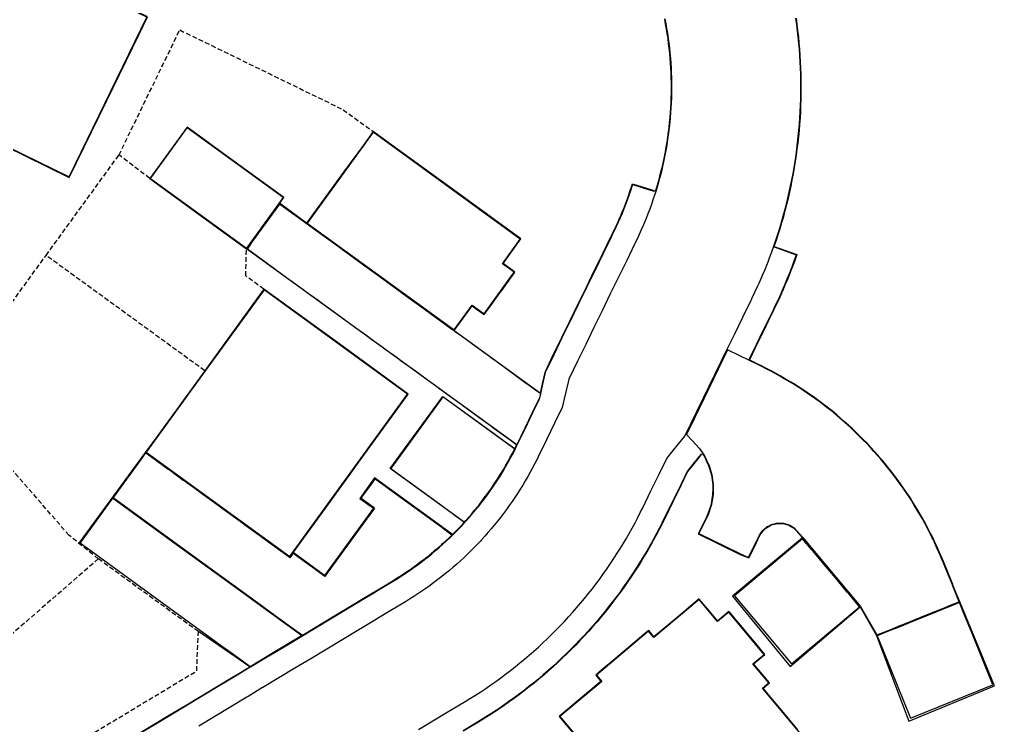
# Model space of a CAD drawing. Header units: metres. Extents: x 337936 to 338461, y 373266 to 374024.
# Drawn here: x 338376.9 to 338429.2, y 373355.6 to 373393.4 of the extents above; entities that cross this region are included whole.
import ezdxf

# ---------------------------------------------------------------- set-up
doc = ezdxf.new("R2010")
doc.units = ezdxf.units.M
doc.linetypes.add('DASHED2', pattern=[0.375, 0.25, -0.125])
for name, color, linetype in [('3D_LINES', 4, 'Continuous'), ('PLOTS EXTERNAL LEVEL', 3, 'Continuous'), ('PLOTS FFL', 1, 'Continuous')]:
    doc.layers.add(name, color=color, linetype=linetype)
doc.layers.add('GARAGES FFL', color=150, linetype='Continuous', lineweight=0)

msp = doc.modelspace()

# ---------------------------------------------------------------- linework, layer by layer
at = {"layer": '3D_LINES'}
for points in [[(338411.496, 373393.447, 34.306), (338411.546, 373393.186, 34.306), (338411.592, 373392.924, 34.306), (338411.635, 373392.662, 34.307), (338411.674, 373392.4, 34.307), (338411.709, 373392.137, 34.307), (338411.74, 373391.873, 34.307), (338411.768, 373391.609, 34.306), (338411.792, 373391.344, 34.306), (338411.812, 373391.08, 34.306), (338411.828, 373390.815, 34.305), (338411.841, 373390.55, 34.305), (338411.85, 373390.284, 34.304), (338411.855, 373390.019, 34.303), (338411.857, 373389.753, 34.303), (338411.854, 373389.488, 34.302), (338411.848, 373389.222, 34.301), (338411.838, 373388.957, 34.299), (338411.825, 373388.692, 34.298), (338411.808, 373388.427, 34.297), (338411.787, 373388.162, 34.295), (338411.762, 373387.898, 34.294), (338411.733, 373387.634, 34.292), (338411.701, 373387.37, 34.291), (338411.665, 373387.107, 34.289), (338411.625, 373386.845, 34.287), (338411.582, 373386.583, 34.285), (338411.535, 373386.322, 34.283), (338411.484, 373386.061, 34.28), (338411.43, 373385.801, 34.278), (338411.372, 373385.542, 34.276), (338411.31, 373385.284, 34.273), (338411.245, 373385.027, 34.27), (338411.176, 373384.77, 34.268), (338411.103, 373384.515, 34.265), (338411.026, 373384.259, 34.262), (338411.01, 373384.206, 34.261), (338410.947, 373384.008, 34.231), (338410.863, 373383.755, 34.192), (338410.776, 373383.503, 34.153), (338410.728, 373383.37, 34.132), (338410.686, 373383.256, 34.131), (338410.592, 373383.007, 34.128), (338410.494, 373382.76, 34.125), (338410.393, 373382.514, 34.122), (338410.298, 373382.291, 34.119), (338410.29, 373382.272, 34.122), (338410.181, 373382.027, 34.155), (338410.07, 373381.786, 34.188), (338409.954, 373381.545, 34.221), (338409.928, 373381.492, 34.228), (338409.892, 373381.418, 34.228), (338409.454, 373380.519, 34.218), (338409.016, 373379.621, 34.208), (338408.577, 373378.722, 34.199), (338408.139, 373377.823, 34.189), (338407.701, 373376.924, 34.18), (338407.262, 373376.025, 34.17), (338406.824, 373375.127, 34.161), (338406.35, 373374.155, 34.151), (338406.315, 373374.003, 34.151), (338406.212, 373373.55, 34.099), (338406.112, 373373.112, 34.048), (338406.007, 373372.654, 34.046), (338405.595, 373371.809, 34.036), (338405.157, 373370.91, 34.025), (338404.719, 373370.012, 34.015), (338404.653, 373369.878, 34.013), (338404.533, 373369.643, 34.01), (338404.411, 373369.41, 34.007), (338404.286, 373369.178, 34.004), (338404.157, 373368.949, 34.001), (338404.025, 373368.721, 33.997), (338403.889, 373368.495, 33.994), (338403.751, 373368.272, 33.991), (338403.609, 373368.05, 33.988), (338403.464, 373367.83, 33.985), (338403.316, 373367.612, 33.982), (338403.166, 373367.397, 33.978), (338403.012, 373367.183, 33.975), (338402.854, 373366.972, 33.972), (338402.694, 373366.763, 33.969), (338402.531, 373366.556, 33.966), (338402.366, 373366.352, 33.963), (338402.197, 373366.15, 33.959), (338402.025, 373365.95, 33.956), (338401.851, 373365.753, 33.953), (338401.672, 373365.557, 33.95), (338401.617, 373365.497, 33.949), (338401.494, 373365.367, 33.967), (338401.311, 373365.177, 33.994), (338401.125, 373364.99, 34.021), (338401, 373364.867, 34.038), (338400.939, 373364.807, 34.037), (338400.747, 373364.625, 34.034), (338400.554, 373364.446, 34.031), (338400.358, 373364.27, 34.028), (338400.16, 373364.096, 34.025), (338399.96, 373363.926, 34.021), (338399.757, 373363.758, 34.018), (338399.551, 373363.594, 34.015), (338399.344, 373363.432, 34.012), (338399.134, 373363.273, 34.009), (338398.922, 373363.118, 34.006), (338398.707, 373362.965, 34.002), (338398.491, 373362.815, 33.999), (338398.272, 373362.668, 33.996), (338398.051, 373362.525, 33.993), (338397.829, 373362.385, 33.99), (338397.602, 373362.246, 33.987), (338396.821, 373361.777, 33.977), (338396.609, 373361.65, 33.975), (338395.964, 373361.262, 33.885), (338395.826, 373361.179, 33.865), (338395.107, 373360.747, 33.857), (338394.25, 373360.232, 33.846), (338393.393, 373359.717, 33.836), (338392.536, 373359.202, 33.826), (338391.678, 373358.687, 33.815), (338390.821, 373358.172, 33.805), (338389.964, 373357.657, 33.795), (338389.959, 373357.654, 33.795), (338389.176, 373357.183, 33.885), (338389.107, 373357.142, 33.884), (338388.25, 373356.627, 33.874), (338387.393, 373356.112, 33.864), (338386.535, 373355.597, 33.854)], [(338411.471, 373393.442, 34.306), (338411.521, 373393.181, 34.306), (338411.567, 373392.92, 34.306), (338411.61, 373392.659, 34.307), (338411.649, 373392.396, 34.307), (338411.684, 373392.133, 34.307), (338411.715, 373391.87, 34.307), (338411.743, 373391.606, 34.306), (338411.767, 373391.342, 34.306), (338411.787, 373391.078, 34.306), (338411.803, 373390.813, 34.305), (338411.816, 373390.549, 34.305), (338411.825, 373390.284, 34.304), (338411.83, 373390.018, 34.303), (338411.832, 373389.753, 34.303), (338411.829, 373389.488, 34.302), (338411.823, 373389.223, 34.301), (338411.813, 373388.958, 34.299), (338411.8, 373388.693, 34.298), (338411.783, 373388.429, 34.297), (338411.762, 373388.164, 34.295), (338411.737, 373387.9, 34.294), (338411.708, 373387.637, 34.292), (338411.676, 373387.374, 34.291), (338411.64, 373387.111, 34.289), (338411.601, 373386.849, 34.287), (338411.557, 373386.587, 34.285), (338411.51, 373386.326, 34.283), (338411.46, 373386.066, 34.28), (338411.405, 373385.807, 34.278), (338411.347, 373385.548, 34.276), (338411.286, 373385.29, 34.273), (338411.22, 373385.033, 34.27), (338411.151, 373384.777, 34.268), (338411.079, 373384.522, 34.265), (338411.002, 373384.266, 34.262), (338410.99, 373384.228, 34.261)], [(338414.841, 373375.77, 34.1), (338415.239, 373376.585, 34.208), (338415.242, 373376.592, 34.208), (338415.677, 373377.484, 34.218), (338416.116, 373378.383, 34.228), (338416.152, 373378.457, 34.228), (338416.179, 373378.514, 34.221), (338416.323, 373378.813, 34.181), (338416.463, 373379.115, 34.142), (338416.549, 373379.306, 34.117), (338416.601, 373379.422, 34.118), (338416.733, 373379.728, 34.121), (338416.862, 373380.036, 34.124), (338416.986, 373380.345, 34.126), (338417.026, 373380.448, 34.127), (338417.107, 373380.659, 34.158), (338417.224, 373380.971, 34.203), (338417.335, 373381.284, 34.248), (338417.352, 373381.331, 34.254), (338417.445, 373381.602, 34.257), (338417.549, 373381.92, 34.259), (338417.649, 373382.238, 34.262), (338417.745, 373382.559, 34.265), (338417.837, 373382.88, 34.267), (338417.924, 373383.202, 34.27), (338418.008, 373383.526, 34.272), (338418.087, 373383.851, 34.275), (338418.162, 373384.176, 34.277), (338418.233, 373384.503, 34.279), (338418.299, 373384.831, 34.281), (338418.361, 373385.159, 34.283), (338418.419, 373385.488, 34.285), (338418.473, 373385.818, 34.287), (338418.522, 373386.148, 34.289), (338418.568, 373386.48, 34.291), (338418.608, 373386.811, 34.292), (338418.645, 373387.143, 34.294), (338418.677, 373387.476, 34.295), (338418.705, 373387.809, 34.296), (338418.728, 373388.143, 34.298), (338418.747, 373388.476, 34.299), (338418.762, 373388.81, 34.3), (338418.773, 373389.144, 34.301), (338418.779, 373389.478, 34.302), (338418.781, 373389.812, 34.303), (338418.778, 373390.147, 34.304), (338418.771, 373390.481, 34.304), (338418.76, 373390.815, 34.305), (338418.744, 373391.149, 34.305), (338418.724, 373391.482, 34.306), (338418.7, 373391.816, 34.306), (338418.672, 373392.149, 34.306), (338418.639, 373392.481, 34.307), (338418.601, 373392.813, 34.307), (338418.56, 373393.145, 34.307), (338418.514, 373393.476, 34.307)], [(338417.367, 373381.299, 34.251), (338417.375, 373381.322, 34.254), (338417.468, 373381.594, 34.257), (338417.573, 373381.912, 34.259), (338417.673, 373382.231, 34.262), (338417.769, 373382.552, 34.265), (338417.861, 373382.873, 34.267), (338417.948, 373383.196, 34.27), (338418.032, 373383.52, 34.272), (338418.111, 373383.845, 34.275), (338418.186, 373384.171, 34.277), (338418.257, 373384.498, 34.279), (338418.324, 373384.826, 34.281), (338418.386, 373385.154, 34.283), (338418.444, 373385.484, 34.285), (338418.498, 373385.814, 34.287), (338418.547, 373386.145, 34.289), (338418.592, 373386.476, 34.291), (338418.633, 373386.808, 34.292), (338418.67, 373387.141, 34.294), (338418.702, 373387.474, 34.295), (338418.73, 373387.807, 34.296), (338418.753, 373388.141, 34.298), (338418.772, 373388.475, 34.299), (338418.787, 373388.809, 34.3), (338418.798, 373389.144, 34.301), (338418.804, 373389.478, 34.302), (338418.806, 373389.812, 34.303), (338418.803, 373390.147, 34.304), (338418.796, 373390.481, 34.304), (338418.785, 373390.816, 34.305), (338418.769, 373391.15, 34.305), (338418.749, 373391.484, 34.306), (338418.725, 373391.818, 34.306), (338418.697, 373392.151, 34.306), (338418.664, 373392.484, 34.307), (338418.626, 373392.816, 34.307), (338418.585, 373393.148, 34.307), (338418.539, 373393.48, 34.307)], [(338383.301, 373355.156, 33.873), (338384.158, 373355.671, 33.883), (338385.015, 373356.186, 33.893), (338385.872, 373356.701, 33.904), (338386.729, 373357.216, 33.914), (338387.586, 373357.731, 33.924), (338388.444, 373358.246, 33.934), (338388.512, 373358.287, 33.935), (338388.512, 373358.287, 33.935), (338389.296, 373358.758, 33.945), (338389.296, 373358.758, 33.945), (338389.301, 373358.761, 33.945), (338390.158, 373359.276, 33.955), (338391.015, 373359.791, 33.965), (338391.872, 373360.306, 33.976), (338392.729, 373360.821, 33.986), (338393.587, 373361.336, 33.996), (338394.444, 373361.851, 34.007), (338395.162, 373362.283, 34.015), (338395.162, 373362.283, 34.015), (338395.301, 373362.366, 34.017), (338395.946, 373362.754, 34.025), (338395.946, 373362.754, 34.025), (338396.158, 373362.881, 34.027), (338396.941, 373363.352, 34.037), (338397.159, 373363.485, 34.04), (338397.374, 373363.621, 34.043), (338397.588, 373363.76, 34.046), (338397.8, 373363.903, 34.05), (338398.009, 373364.049, 34.053), (338398.217, 373364.198, 34.056), (338398.422, 373364.349, 34.06), (338398.625, 373364.504, 34.063), (338398.825, 373364.662, 34.066), (338399.024, 373364.823, 34.07), (338399.219, 373364.987, 34.073), (338399.413, 373365.153, 34.076), (338399.604, 373365.323, 34.08), (338399.792, 373365.495, 34.083), (338399.978, 373365.67, 34.086), (338400.101, 373365.789, 34.088), (338400.101, 373365.789, 34.088), (338400.161, 373365.848, 34.089), (338400.342, 373366.028, 34.093), (338400.519, 373366.211, 34.096), (338400.674, 373366.375, 34.099), (338400.674, 373366.375, 34.099), (338400.694, 373366.397, 34.099), (338400.867, 373366.585, 34.103), (338401.036, 373366.776, 34.106), (338401.203, 373366.969, 34.109), (338401.367, 373367.165, 34.113), (338401.528, 373367.363, 34.116), (338401.686, 373367.564, 34.119), (338401.841, 373367.767, 34.122), (338401.993, 373367.972, 34.126), (338402.141, 373368.179, 34.129), (338402.287, 373368.389, 34.132), (338402.43, 373368.6, 34.136), (338402.57, 373368.814, 34.139), (338402.706, 373369.03, 34.142), (338402.839, 373369.247, 34.146), (338402.969, 373369.467, 34.149), (338403.096, 373369.689, 34.152), (338403.219, 373369.912, 34.155), (338403.339, 373370.138, 34.159), (338403.456, 373370.365, 34.162), (338403.561, 373370.576, 34.165), (338403.999, 373371.475, 34.175), (338404.437, 373372.373, 34.186), (338404.785, 373373.085, 34.194), (338404.856, 373373.399, 34.198), (338405.007, 373374.06, 34.2), (338405.06, 373374.29, 34.201), (338405.076, 373374.362, 34.201), (338405.127, 373374.587, 34.201), (338405.228, 373374.794, 34.201), (338405.566, 373375.486, 34.208), (338406.004, 373376.384, 34.218), (338406.443, 373377.283, 34.228), (338406.881, 373378.182, 34.237), (338407.319, 373379.081, 34.247), (338407.758, 373379.98, 34.256), (338408.196, 373380.878, 34.266), (338408.634, 373381.777, 34.275), (338408.771, 373382.057, 34.278), (338408.771, 373382.057, 34.278), (338408.798, 373382.112, 34.279), (338408.909, 373382.344, 34.282), (338409.016, 373382.578, 34.285), (338409.118, 373382.807, 34.288), (338409.118, 373382.807, 34.288), (338409.121, 373382.813, 34.288), (338409.222, 373383.05, 34.291), (338409.319, 373383.288, 34.295), (338409.413, 373383.528, 34.298), (338409.503, 373383.769, 34.301), (338409.518, 373383.81, 34.301), (338409.518, 373383.81, 34.301), (338409.59, 373384.012, 34.304), (338409.673, 373384.256, 34.307), (338409.752, 373384.5, 34.31), (338409.777, 373384.579, 34.311), (338410.732, 373384.282, 34.286), (338410.923, 373384.223, 34.281)], [(338404.835, 373373.418, 34.198), (338404.983, 373374.066, 34.2), (338405.035, 373374.295, 34.201), (338405.052, 373374.368, 34.201), (338405.104, 373374.595, 34.201), (338405.206, 373374.805, 34.201), (338405.543, 373375.497, 34.208), (338405.982, 373376.395, 34.218), (338406.42, 373377.294, 34.228), (338406.859, 373378.193, 34.237), (338407.297, 373379.092, 34.247), (338407.735, 373379.991, 34.256), (338408.174, 373380.889, 34.266), (338408.612, 373381.788, 34.275), (338408.748, 373382.068, 34.278), (338408.775, 373382.122, 34.279), (338408.886, 373382.354, 34.282), (338408.994, 373382.588, 34.285), (338409.095, 373382.817, 34.288), (338409.098, 373382.823, 34.288), (338409.198, 373383.06, 34.291), (338409.296, 373383.298, 34.295), (338409.389, 373383.537, 34.298), (338409.479, 373383.778, 34.301), (338409.494, 373383.818, 34.301), (338409.566, 373384.02, 34.304), (338409.649, 373384.263, 34.307), (338409.728, 373384.508, 34.31), (338409.761, 373384.611, 34.311), (338410.739, 373384.306, 34.286), (338410.967, 373384.235, 34.28)], [(338417.349, 373381.241, 34.272), (338417.595, 373381.154, 34.278), (338418.538, 373380.822, 34.303), (338418.528, 373380.793, 34.303), (338418.412, 373380.47, 34.301), (338418.291, 373380.149, 34.298), (338418.226, 373379.979, 34.296), (338418.226, 373379.979, 34.296), (338418.167, 373379.829, 34.295), (338418.038, 373379.511, 34.292), (338417.906, 373379.195, 34.29), (338417.769, 373378.88, 34.287), (338417.726, 373378.782, 34.286), (338417.726, 373378.782, 34.286), (338417.629, 373378.567, 34.284), (338417.484, 373378.256, 34.282), (338417.336, 373377.947, 34.279), (338417.309, 373377.892, 34.278), (338417.173, 373377.613, 34.275), (338416.735, 373376.714, 34.266), (338416.4, 373376.027, 34.258), (338416.4, 373376.027, 34.258), (338416.296, 373375.815, 34.256), (338416.001, 373375.209, 34.25)], [(338417.359, 373381.264, 34.272), (338417.603, 373381.178, 34.278), (338418.57, 373380.838, 34.303), (338418.551, 373380.784, 34.303), (338418.435, 373380.461, 34.301), (338418.315, 373380.14, 34.298), (338418.249, 373379.97, 34.296), (338418.19, 373379.82, 34.295), (338418.062, 373379.502, 34.292), (338417.929, 373379.185, 34.29), (338417.792, 373378.87, 34.287), (338417.748, 373378.771, 34.286), (338417.652, 373378.557, 34.284), (338417.507, 373378.246, 34.282), (338417.359, 373377.936, 34.279), (338417.332, 373377.881, 34.278), (338417.195, 373377.602, 34.275), (338416.757, 373376.703, 34.266), (338416.422, 373376.016, 34.258), (338416.319, 373375.804, 34.256), (338416.022, 373375.195, 34.25)], [(338398.313, 373355.412, 33.957), (338399.17, 373355.927, 33.967), (338400.027, 373356.442, 33.977), (338400.812, 373356.914, 33.987), (338401.088, 373357.082, 33.99), (338401.364, 373357.255, 33.992), (338401.637, 373357.432, 33.995), (338401.909, 373357.613, 33.998), (338402.177, 373357.797, 34.001), (338402.444, 373357.984, 34.004), (338402.708, 373358.175, 34.007), (338402.969, 373358.37, 34.01), (338403.228, 373358.568, 34.013), (338403.484, 373358.769, 34.016), (338403.737, 373358.973, 34.019), (338403.988, 373359.181, 34.022), (338404.236, 373359.393, 34.025), (338404.481, 373359.607, 34.028), (338404.724, 373359.825, 34.031), (338404.963, 373360.046, 34.034), (338405.2, 373360.27, 34.036), (338405.433, 373360.497, 34.039), (338405.664, 373360.727, 34.042), (338405.891, 373360.96, 34.045), (338406.116, 373361.196, 34.048), (338406.337, 373361.435, 34.051), (338406.555, 373361.677, 34.054), (338406.77, 373361.922, 34.057), (338406.982, 373362.169, 34.06), (338407.19, 373362.42, 34.063), (338407.395, 373362.673, 34.066), (338407.597, 373362.929, 34.069), (338407.796, 373363.187, 34.072), (338407.991, 373363.448, 34.075), (338408.182, 373363.712, 34.078), (338408.37, 373363.978, 34.08), (338408.555, 373364.246, 34.083), (338408.736, 373364.517, 34.086), (338408.913, 373364.79, 34.089), (338409.087, 373365.066, 34.092), (338409.257, 373365.343, 34.095), (338409.423, 373365.623, 34.098), (338409.586, 373365.906, 34.101), (338409.745, 373366.19, 34.104), (338409.901, 373366.476, 34.107), (338410.052, 373366.765, 34.11), (338410.2, 373367.055, 34.113), (338410.312, 373367.281, 34.115), (338410.751, 373368.182, 34.125), (338411.189, 373369.08, 34.136), (338411.601, 373369.925, 34.146), (338411.945, 373370.348, 34.148), (338412.182, 373370.639, 34.108), (338412.573, 373371.12, 34.051), (338412.583, 373371.14, 34.051), (338414.841, 373375.77, 34.1)], [(338403.463, 373370.436, 34.163), (338403.538, 373370.587, 34.165), (338403.565, 373370.641, 34.166)], [(338413.464, 373370.174, 34.201), (338413.325, 373370.003, 34.2), (338412.944, 373369.535, 34.198), (338412.694, 373369.228, 34.197), (338412.347, 373368.516, 34.186), (338411.908, 373367.617, 34.175), (338411.47, 373366.718, 34.165), (338411.342, 373366.46, 34.163), (338411.19, 373366.162, 34.16), (338411.035, 373365.866, 34.157), (338410.875, 373365.572, 34.154), (338410.712, 373365.28, 34.151), (338410.545, 373364.99, 34.148), (338410.375, 373364.703, 34.145), (338410.2, 373364.417, 34.143), (338410.022, 373364.134, 34.14), (338409.841, 373363.853, 34.137), (338409.655, 373363.575, 34.134), (338409.467, 373363.299, 34.131), (338409.274, 373363.025, 34.128), (338409.079, 373362.754, 34.125), (338408.879, 373362.485, 34.123), (338408.677, 373362.219, 34.12), (338408.471, 373361.956, 34.117), (338408.261, 373361.695, 34.114), (338408.049, 373361.437, 34.111), (338407.832, 373361.182, 34.108), (338407.613, 373360.929, 34.105), (338407.391, 373360.679, 34.102), (338407.165, 373360.433, 34.1), (338406.936, 373360.189, 34.097), (338406.704, 373359.948, 34.094), (338406.469, 373359.71, 34.091), (338406.231, 373359.475, 34.088), (338405.99, 373359.243, 34.085), (338405.746, 373359.015, 34.082), (338405.499, 373358.789, 34.08), (338405.249, 373358.567, 34.077), (338404.996, 373358.348, 34.074), (338404.741, 373358.132, 34.071), (338404.483, 373357.919, 34.068), (338404.222, 373357.71, 34.065), (338403.958, 373357.504, 34.062), (338403.692, 373357.302, 34.06), (338403.423, 373357.103, 34.057), (338403.152, 373356.907, 34.054), (338402.878, 373356.715, 34.051), (338402.602, 373356.527, 34.048), (338402.323, 373356.342, 34.045), (338402.042, 373356.16, 34.042), (338401.759, 373355.983, 34.039), (338401.473, 373355.808, 34.037), (338400.69, 373355.338, 34.027)], [(338413.476, 373370.149, 34.201), (338413.344, 373369.987, 34.2), (338412.963, 373369.519, 34.198), (338412.715, 373369.214, 34.197), (338412.369, 373368.505, 34.186), (338411.931, 373367.606, 34.175), (338411.492, 373366.707, 34.165), (338411.365, 373366.449, 34.163), (338411.213, 373366.15, 34.16), (338411.057, 373365.854, 34.157), (338410.897, 373365.56, 34.154), (338410.734, 373365.268, 34.151), (338410.567, 373364.978, 34.148), (338410.396, 373364.69, 34.145), (338410.221, 373364.404, 34.143), (338410.043, 373364.121, 34.14), (338409.862, 373363.839, 34.137), (338409.676, 373363.561, 34.134), (338409.487, 373363.284, 34.131), (338409.295, 373363.01, 34.128), (338409.099, 373362.739, 34.125), (338408.899, 373362.47, 34.123), (338408.697, 373362.204, 34.12), (338408.49, 373361.94, 34.117), (338408.281, 373361.679, 34.114), (338408.068, 373361.421, 34.111), (338407.851, 373361.165, 34.108), (338407.632, 373360.913, 34.105), (338407.409, 373360.663, 34.102), (338407.183, 373360.416, 34.1), (338406.954, 373360.172, 34.097), (338406.722, 373359.93, 34.094), (338406.487, 373359.692, 34.091), (338406.248, 373359.457, 34.088), (338406.007, 373359.225, 34.085), (338405.763, 373358.996, 34.082), (338405.515, 373358.771, 34.08), (338405.265, 373358.548, 34.077), (338405.012, 373358.329, 34.074), (338404.757, 373358.113, 34.071), (338404.498, 373357.9, 34.068), (338404.237, 373357.69, 34.065), (338403.973, 373357.484, 34.062), (338403.707, 373357.282, 34.06), (338403.438, 373357.083, 34.057), (338403.166, 373356.887, 34.054), (338402.892, 373356.695, 34.051), (338402.616, 373356.506, 34.048), (338402.337, 373356.321, 34.045), (338402.055, 373356.139, 34.042), (338401.772, 373355.961, 34.039), (338401.486, 373355.787, 34.037), (338400.703, 373355.317, 34.027)], [(338400.133, 373365.855, 34.089), (338400.143, 373365.866, 34.089), (338400.324, 373366.046, 34.093), (338400.501, 373366.229, 34.096), (338400.656, 373366.392, 34.099), (338400.676, 373366.414, 34.099), (338400.756, 373366.501, 34.101)], [(338383.288, 373355.177, 33.873), (338384.145, 373355.692, 33.883), (338385.002, 373356.207, 33.893), (338385.859, 373356.722, 33.904), (338386.716, 373357.237, 33.914), (338387.574, 373357.752, 33.924), (338388.431, 373358.267, 33.934), (338388.499, 373358.309, 33.935), (338389.266, 373358.769, 33.944)]]:
    msp.add_polyline3d(points, dxfattribs=at)
at = {"layer": '3D_LINES', "linetype": 'DASHED2'}
for points in [[(338382.27, 373386.166, 34.125), (338385.521, 373392.852, 34.125)], [(338385.521, 373392.852, 34.125), (338394.272, 373388.584, 34.2)], [(338394.272, 373388.584, 34.2), (338395.879, 373387.417, 34.35)], [(338378.362, 373380.786, 34.15), (338382.27, 373386.166, 34.125)], [(338383.915, 373384.904, 34.2), (338382.27, 373386.166, 34.125)], [(338389.057, 373379.685, 34.161), (338389.095, 373381.141, 34.275), (338389.095, 373381.141, 34.275)], [(338372.993, 373373.397, 33.85), (338378.362, 373380.786, 34.15), (338378.362, 373380.786, 34.15)], [(338386.857, 373374.615, 34.125), (338378.362, 373380.786, 34.15)], [(338390.028, 373378.979, 34.125), (338389.057, 373379.685, 34.161)], [(338379.586, 373365.812, 34.164), (338374.999, 373371.089, 33.95)], [(338381.161, 373364.544, 34.172), (338379.586, 373365.812, 34.164)], [(338381.161, 373364.544, 34.172), (338372.967, 373357.422, 33.75)], [(338386.521, 373360.65, 34.099), (338381.161, 373364.544, 34.172)], [(338386.429, 373358.552, 33.992), (338386.521, 373360.65, 34.099)], [(338378.072, 373353.531, 33.765), (338386.429, 373358.552, 33.992)]]:
    msp.add_polyline3d(points, dxfattribs=at)
at = {"layer": '3D_LINES', "linetype": 'Continuous'}
for points in [[(338400.21, 373376.743, 34.211), (338400.096, 373376.825, 34.212), (338399.484, 373377.27, 34.216), (338399.287, 373377.413, 34.217), (338398.675, 373377.858, 34.222), (338398.478, 373378.001, 34.223), (338397.866, 373378.445, 34.228), (338397.669, 373378.589, 34.229), (338397.057, 373379.033, 34.234), (338396.86, 373379.176, 34.235), (338396.248, 373379.621, 34.24), (338396.051, 373379.764, 34.241), (338395.439, 373380.209, 34.246), (338395.242, 373380.352, 34.247), (338394.63, 373380.796, 34.252), (338394.433, 373380.94, 34.253), (338393.821, 373381.384, 34.258), (338393.624, 373381.528, 34.259), (338393.012, 373381.972, 34.264), (338392.815, 373382.115, 34.265), (338392.299, 373382.49, 34.269), (338392.141, 373382.604, 34.27), (338391.698, 373382.927, 34.273), (338391.526, 373383.051, 34.27), (338390.864, 373383.533, 34.275), (338389.407, 373381.529, 34.275), (338389.15, 373381.131, 34.275), (338389.879, 373380.602, 34.24), (338390.149, 373380.405, 34.23), (338391.317, 373379.557, 34.223), (338391.542, 373379.393, 34.223), (338392.126, 373378.969, 34.219), (338392.351, 373378.806, 34.219), (338392.935, 373378.382, 34.215), (338393.16, 373378.218, 34.215), (338393.744, 373377.794, 34.212), (338394.144, 373377.503, 34.212), (338394.728, 373377.079, 34.208), (338394.953, 373376.915, 34.208), (338395.537, 373376.491, 34.204), (338395.762, 373376.328, 34.204), (338396.346, 373375.903, 34.2), (338396.571, 373375.74, 34.2), (338397.155, 373375.316, 34.197), (338397.38, 373375.152, 34.197), (338397.964, 373374.728, 34.193), (338398.139, 373374.601, 34.193), (338398.722, 373374.177, 34.189), (338399.215, 373373.819, 34.202), (338399.442, 373373.654, 34.195), (338399.964, 373373.275, 34.192), (338400.512, 373372.876, 34.184), (338400.727, 373372.72, 34.183), (338401.275, 373372.322, 34.176), (338401.536, 373372.132, 34.173), (338402.155, 373371.683, 34.164), (338402.416, 373371.493, 34.161), (338402.964, 373371.095, 34.166), (338403.221, 373370.908, 34.163), (338403.571, 373370.654, 34.166), (338403.781, 373371.085, 34.171), (338403.993, 373371.518, 34.176), (338404.413, 373372.38, 34.186), (338404.766, 373373.104, 34.194), (338404.805, 373373.183, 34.195), (338404.848, 373373.373, 34.198), (338404.649, 373373.517, 34.198), (338404.111, 373373.908, 34.198), (338404.096, 373373.919, 34.198), (338403.324, 373374.48, 34.198), (338402.495, 373375.082, 34.2), (338402.218, 373375.283, 34.201), (338402.099, 373375.37, 34.202), (338401.284, 373375.962, 34.207), (338400.529, 373376.511, 34.212), (338400.293, 373376.682, 34.21), (338400.21, 373376.743, 34.211)], [(338416.614, 373374.878, 34.216), (338416.577, 373374.896, 34.218), (338415.996, 373375.179, 34.249), (338415.509, 373375.417, 34.209), (338414.861, 373375.733, 34.155), (338413.08, 373372.081, 34.116), (338412.651, 373371.202, 34.107), (338412.986, 373370.861, 34.157), (338413.16, 373370.67, 34.187), (338413.344, 373370.469, 34.194), (338413.507, 373370.226, 34.201), (338413.639, 373370.028, 34.204), (338413.733, 373369.829, 34.206), (338413.864, 373369.548, 34.21), (338414.015, 373369.039, 34.231), (338414.088, 373368.514, 34.251), (338414.087, 373368.429, 34.252), (338414.085, 373368.306, 34.252), (338414.081, 373367.983, 34.256), (338413.995, 373367.459, 34.258), (338413.958, 373367.346, 34.257), (338413.83, 373366.955, 34.251), (338413.727, 373366.726, 34.249), (338413.322, 373365.896, 34.24), (338415.549, 373364.81, 34.177), (338415.985, 373364.627, 34.166), (338416.285, 373365.242, 34.172), (338416.55, 373365.785, 34.177), (338416.673, 373365.973, 34.178), (338416.737, 373366.06, 34.178), (338416.819, 373366.134, 34.178), (338416.898, 373366.205, 34.177), (338416.981, 373366.27, 34.177), (338417.078, 373366.32, 34.175), (338417.169, 373366.367, 34.174), (338417.263, 373366.406, 34.173), (338417.366, 373366.429, 34.171), (338417.462, 373366.451, 34.169), (338417.557, 373366.467, 34.167), (338417.659, 373366.464, 34.164), (338417.753, 373366.461, 34.162), (338417.842, 373366.458, 34.16), (338417.848, 373366.457, 34.16), (338418.021, 373366.406, 34.154), (338418.148, 373366.368, 34.151), (338418.188, 373366.344, 34.15), (338418.415, 373366.206, 34.141), (338418.59, 373366.036, 34.133), (338418.748, 373365.848, 34.126), (338418.887, 373365.681, 34.12), (338419.406, 373365.063, 34.096), (338420.049, 373364.297, 34.065), (338420.693, 373363.529, 34.033), (338421.335, 373362.764, 34), (338421.98, 373361.995, 33.969), (338422.771, 373360.611, 33.927), (338422.852, 373360.471, 33.923), (338423.185, 373360.606, 33.914), (338423.732, 373360.827, 33.865), (338424.094, 373360.973, 33.89), (338424.153, 373360.997, 33.888), (338424.695, 373361.216, 33.864), (338425.418, 373361.508, 33.864), (338425.961, 373361.727, 33.839), (338426.322, 373361.873, 33.864), (338426.378, 373361.896, 33.862), (338426.92, 373362.115, 33.813), (338427.259, 373362.251, 33.86), (338426.903, 373363.132, 33.827), (338426.894, 373363.155, 33.826), (338426.39, 373364.401, 33.857), (338426.166, 373364.91, 33.868), (338426.053, 373365.166, 33.874), (338425.94, 373365.422, 33.88), (338425.88, 373365.558, 33.882), (338425.819, 373365.675, 33.885), (338425.69, 373365.923, 33.891), (338425.562, 373366.171, 33.897), (338425.433, 373366.419, 33.902), (338425.297, 373366.68, 33.908), (338425.016, 373367.147, 33.919), (338424.871, 373367.387, 33.925), (338424.727, 373367.627, 33.93), (338424.645, 373367.762, 33.933), (338424.576, 373367.862, 33.936), (338424.417, 373368.092, 33.942), (338424.258, 373368.322, 33.947), (338424.098, 373368.552, 33.953), (338423.926, 373368.801, 33.959), (338423.767, 373369.003, 33.964), (338423.593, 373369.222, 33.97), (338423.42, 373369.441, 33.975), (338423.247, 373369.661, 33.981), (338423.142, 373369.793, 33.984), (338423.07, 373369.874, 33.986), (338422.883, 373370.081, 33.992), (338422.696, 373370.289, 33.998), (338422.509, 373370.498, 34.003), (338422.297, 373370.733, 34.009), (338422.124, 373370.903, 34.014), (338421.924, 373371.099, 34.02), (338421.725, 373371.295, 34.026), (338421.525, 373371.491, 34.031), (338421.395, 373371.618, 34.035), (338421.32, 373371.682, 34.037), (338421.109, 373371.865, 34.043), (338420.897, 373372.048, 34.048), (338420.685, 373372.23, 34.054), (338420.438, 373372.444, 34.06), (338420.252, 373372.585, 34.065), (338420.03, 373372.754, 34.071), (338419.807, 373372.923, 34.076), (338419.584, 373373.092, 34.082), (338419.431, 373373.208, 34.086), (338419.358, 373373.256, 34.087), (338419.125, 373373.411, 34.093), (338418.891, 373373.566, 34.099), (338418.612, 373373.751, 34.106), (338418.377, 373373.906, 34.119), (338417.894, 373374.185, 34.146), (338417.655, 373374.323, 34.159), (338417.412, 373374.462, 34.173), (338417.282, 373374.537, 34.18), (338417.141, 373374.609, 34.187), (338416.896, 373374.734, 34.2), (338416.626, 373374.872, 34.215)], [(338403.459, 373370.426, 34.163), (338403.113, 373370.678, 34.16), (338402.96, 373370.789, 34.159), (338402.932, 373370.809, 34.159), (338402.131, 373371.391, 34.152), (338399.613, 373373.221, 34.186), (338396.821, 373369.378, 34.186), (338399.43, 373367.482, 34.151), (338400.255, 373366.883, 34.121), (338400.277, 373366.867, 34.12), (338400.766, 373366.512, 34.102), (338400.839, 373366.598, 34.103), (338400.996, 373366.781, 34.107), (338401.153, 373366.964, 34.11), (338401.312, 373367.151, 34.113), (338401.477, 373367.344, 34.116), (338401.528, 373367.404, 34.116), (338401.827, 373367.807, 34.123), (338401.974, 373368.005, 34.126), (338402.121, 373368.202, 34.129), (338402.228, 373368.346, 34.132), (338402.398, 373368.612, 34.136), (338402.531, 373368.819, 34.139), (338402.665, 373369.028, 34.142), (338402.801, 373369.24, 34.145), (338402.862, 373369.334, 34.147), (338402.927, 373369.454, 34.149), (338402.968, 373369.528, 34.149), (338403.088, 373369.746, 34.152), (338403.205, 373369.959, 34.156), (338403.321, 373370.17, 34.159), (338403.437, 373370.382, 34.162), (338403.459, 373370.426, 34.163)], [(338396.928, 373363.373, 34.038), (338397.158, 373363.522, 34.042), (338397.369, 373363.659, 34.045), (338397.609, 373363.814, 34.049), (338397.807, 373363.943, 34.052), (338397.913, 373364.011, 34.053), (338398.006, 373364.081, 34.055), (338398.2, 373364.227, 34.058), (338398.383, 373364.364, 34.061), (338398.604, 373364.53, 34.064), (338398.778, 373364.66, 34.067), (338398.852, 373364.715, 34.068), (338399.005, 373364.847, 34.071), (338399.116, 373364.943, 34.073), (338399.186, 373365.004, 34.074), (338399.368, 373365.16, 34.077), (338399.553, 373365.32, 34.08), (338399.599, 373365.359, 34.081), (338399.741, 373365.482, 34.083), (338399.781, 373365.52, 34.084), (338399.96, 373365.69, 34.087), (338400.083, 373365.807, 34.089), (338400.099, 373365.822, 34.089), (338399.573, 373366.204, 34.113), (338399.481, 373366.271, 34.116), (338398.764, 373366.792, 34.148), (338397.288, 373367.864, 34.204), (338395.969, 373368.822, 34.254), (338395.939, 373368.781, 34.254), (338395.836, 373368.639, 34.254), (338395.315, 373367.921, 34.254), (338395.227, 373367.8, 34.254), (338395.881, 373367.324, 34.222), (338395.947, 373367.26, 34.218), (338395.676, 373366.887, 34.218), (338395.658, 373366.862, 34.218), (338395.413, 373366.526, 34.218), (338395.361, 373366.453, 34.211), (338393.459, 373363.835, 34.019), (338393.294, 373363.609, 34.002), (338392.607, 373364.108, 34.006), (338392.116, 373364.465, 33.991), (338391.702, 373364.766, 33.985), (338391.595, 373364.843, 33.984), (338391.419, 373364.601, 33.959), (338391.374, 373364.633, 33.96), (338390.61, 373365.189, 33.965), (338390.565, 373365.221, 33.965), (338389.801, 373365.776, 33.97), (338389.756, 373365.809, 33.971), (338388.992, 373366.364, 33.976), (338388.947, 373366.397, 33.976), (338388.183, 373366.952, 33.981), (338388.138, 373366.984, 33.982), (338387.374, 373367.54, 33.987), (338387.329, 373367.572, 33.987), (338386.565, 373368.127, 33.992), (338386.52, 373368.16, 33.993), (338385.756, 373368.715, 33.998), (338385.711, 373368.748, 33.998), (338384.947, 373369.303, 34.003), (338384.902, 373369.336, 34.004), (338384.138, 373369.891, 34.009), (338384.093, 373369.923, 34.01), (338383.691, 373370.215, 34.012), (338383.441, 373369.871, 34.051), (338381.957, 373367.829, 34.114), (338385.974, 373364.91, 34.06), (338389.218, 373362.553, 34.017), (338390.834, 373361.38, 33.995), (338391.671, 373360.771, 33.985), (338392.091, 373360.466, 33.979), (338392.677, 373360.819, 33.986), (338392.731, 373360.851, 33.986), (338395.883, 373362.745, 34.023), (338395.946, 373362.783, 34.026), (338396.928, 373363.373, 34.038)], [(338381.928, 373367.788, 34.116), (338380.194, 373365.402, 34.189), (338384.212, 373362.482, 34.135), (338386.638, 373360.72, 34.103), (338386.885, 373360.54, 34.099), (338387.694, 373359.952, 34.048), (338388.535, 373359.341, 33.995), (338389.297, 373358.788, 33.946), (338390.112, 373359.278, 33.956), (338390.169, 373359.312, 33.956), (338392.044, 373360.438, 33.978), (338390.814, 373361.332, 33.995), (338388.382, 373363.099, 34.029), (338385.151, 373365.447, 34.072), (338381.928, 373367.788, 34.116)], [(338421.924, 373361.984, 33.972), (338421.308, 373362.719, 34.001), (338421.269, 373362.764, 34.002), (338420.647, 373363.506, 34.034), (338420.024, 373364.249, 34.065), (338419.401, 373364.991, 34.095), (338419.348, 373365.055, 34.097), (338418.871, 373365.623, 34.119), (338418.449, 373365.269, 34.104), (338417.675, 373364.619, 34.077), (338415.232, 373362.569, 34.141), (338418.286, 373358.931, 34.141), (338420.565, 373360.843, 34.082), (338420.753, 373361.001, 34.076), (338421.924, 373361.984, 33.972)], [(338427.278, 373362.205, 33.86), (338426.941, 373362.069, 33.814), (338426.402, 373361.852, 33.862), (338426.043, 373361.706, 33.838), (338425.974, 373361.678, 33.838), (338425.435, 373361.461, 33.862), (338424.716, 373361.17, 33.862), (338424.177, 373360.952, 33.887), (338423.818, 373360.807, 33.862), (338423.748, 373360.779, 33.862), (338423.209, 373360.561, 33.911), (338422.873, 373360.426, 33.866), (338423.156, 373359.726, 33.846), (338424.653, 373356.022, 33.757), (338429.057, 373357.801, 33.757), (338427.946, 373360.55, 33.823), (338427.562, 373361.5, 33.845), (338427.549, 373361.533, 33.843), (338427.278, 373362.205, 33.86)]]:
    msp.add_polyline3d(points, close=True, dxfattribs=at)
for points in [[(338392.314, 373382.51, 34.27), (338390.866, 373383.579, 34.275)], [(338403.565, 373370.641, 34.166), (338389.095, 373381.141, 34.275)], [(338400.224, 373376.763, 34.21), (338404.835, 373373.418, 34.198)], [(338416.625, 373374.9, 34.216), (338416.588, 373374.919, 34.218), (338416.05, 373375.181, 34.247)], [(338427.291, 373362.238, 33.86), (338426.926, 373363.142, 33.827), (338426.917, 373363.165, 33.826), (338426.413, 373364.411, 33.857), (338426.189, 373364.92, 33.868), (338426.076, 373365.176, 33.874), (338425.963, 373365.432, 33.88), (338425.902, 373365.569, 33.882), (338425.841, 373365.686, 33.885), (338425.713, 373365.934, 33.891), (338425.584, 373366.182, 33.897), (338425.455, 373366.431, 33.902), (338425.319, 373366.692, 33.908), (338425.037, 373367.16, 33.919), (338424.893, 373367.4, 33.925), (338424.748, 373367.639, 33.93), (338424.666, 373367.776, 33.933), (338424.597, 373367.876, 33.936), (338424.437, 373368.106, 33.942), (338424.278, 373368.336, 33.947), (338424.119, 373368.566, 33.953), (338423.946, 373368.816, 33.959), (338423.786, 373369.018, 33.964), (338423.613, 373369.237, 33.97), (338423.44, 373369.457, 33.975), (338423.266, 373369.676, 33.981), (338423.161, 373369.809, 33.984), (338423.088, 373369.89, 33.986), (338422.902, 373370.098, 33.992), (338422.715, 373370.306, 33.998), (338422.528, 373370.514, 34.003), (338422.315, 373370.751, 34.009), (338422.141, 373370.921, 34.014), (338421.942, 373371.117, 34.02), (338421.742, 373371.313, 34.026), (338421.542, 373371.509, 34.031), (338421.412, 373371.637, 34.035), (338421.337, 373371.701, 34.037), (338421.125, 373371.884, 34.043), (338420.914, 373372.066, 34.048), (338420.702, 373372.249, 34.054), (338420.454, 373372.464, 34.06), (338420.268, 373372.605, 34.065), (338420.045, 373372.774, 34.071), (338419.822, 373372.943, 34.076), (338419.599, 373373.112, 34.082), (338419.445, 373373.228, 34.086), (338419.371, 373373.277, 34.087), (338419.138, 373373.432, 34.093), (338418.905, 373373.586, 34.099), (338418.626, 373373.772, 34.106), (338418.391, 373373.928, 34.119), (338417.906, 373374.207, 34.146), (338417.667, 373374.344, 34.159), (338417.424, 373374.484, 34.173), (338417.294, 373374.559, 34.18), (338417.152, 373374.631, 34.187), (338416.907, 373374.757, 34.2), (338416.637, 373374.894, 34.215), (338416.625, 373374.9, 34.216), (338416.625, 373374.9, 34.216)], [(338400.756, 373366.501, 34.101), (338396.796, 373369.378, 34.186), (338399.613, 373373.24, 34.186), (338403.463, 373370.436, 34.163)], [(338383.686, 373370.25, 34.01), (338380.115, 373365.387, 34.166)], [(338413.516, 373370.167, 34.202), (338413.617, 373370.016, 34.204), (338413.71, 373369.818, 34.206), (338413.841, 373369.539, 34.21), (338413.991, 373369.034, 34.231), (338414.063, 373368.512, 34.251), (338414.062, 373368.43, 34.252), (338414.06, 373368.306, 34.252), (338414.056, 373367.985, 34.256), (338413.97, 373367.465, 34.258), (338413.934, 373367.354, 34.257), (338413.807, 373366.964, 34.251), (338413.704, 373366.737, 34.249), (338413.289, 373365.885, 34.24), (338415.539, 373364.787, 34.177), (338415.998, 373364.595, 34.166), (338416.308, 373365.231, 34.172), (338416.572, 373365.773, 34.177), (338416.694, 373365.958, 34.178), (338416.755, 373366.043, 34.178), (338416.836, 373366.115, 34.178), (338416.914, 373366.186, 34.177), (338416.995, 373366.249, 34.177), (338417.089, 373366.297, 34.175), (338417.18, 373366.344, 34.174), (338417.271, 373366.382, 34.173), (338417.371, 373366.405, 34.171), (338417.467, 373366.427, 34.169), (338417.559, 373366.442, 34.167), (338417.658, 373366.439, 34.164), (338417.752, 373366.436, 34.162), (338417.841, 373366.433, 34.16), (338417.844, 373366.433, 34.16), (338418.014, 373366.382, 34.154), (338418.138, 373366.345, 34.151), (338418.175, 373366.322, 34.15), (338418.399, 373366.186, 34.141), (338418.571, 373366.019, 34.133), (338418.728, 373365.832, 34.126), (338418.866, 373365.667, 34.12)], [(338400.133, 373365.855, 34.089), (338395.953, 373368.883, 34.254), (338395.167, 373367.784, 34.254), (338395.903, 373367.26, 34.218), (338393.281, 373363.658, 34.002), (338391.593, 373364.883, 33.986)], [(338400.138, 373365.86, 34.089), (338400.138, 373365.86, 34.089)], [(338418.866, 373365.667, 34.12), (338415.126, 373362.541, 34.141), (338418.201, 373358.784, 34.141), (338421.96, 373361.981, 33.969)], [(338422.836, 373360.447, 33.923), (338424.558, 373355.858, 33.757), (338429.15, 373357.747, 33.757), (338427.291, 373362.238, 33.86)], [(338421.96, 373361.981, 33.969), (338422.75, 373360.599, 33.927), (338422.836, 373360.447, 33.923)], [(338389.266, 373358.769, 33.944), (338386.521, 373360.65, 34.099)]]:
    msp.add_polyline3d(points, dxfattribs=at)
at = {"layer": 'GARAGES FFL', "linetype": 'Continuous', "elevation": 34.275}
msp.add_lwpolyline([(338385.916, 373387.616), (338383.95, 373384.91), (338389.089, 373381.176), (338391.055, 373383.882)], close=True, dxfattribs=at)
at = {"layer": 'PLOTS EXTERNAL LEVEL', "linetype": 'Continuous'}
for points in [[(338383.795, 373393.547, 34.124), (338383.761, 373393.564, 34.054), (338381.199, 373394.813, 34.125), (338381.15, 373394.837, 34.125), (338380.468, 373395.17, 34.188), (338380.172, 373394.563, 34.245), (338379.635, 373394.825, 34.275), (338378.771, 373395.246, 34.275), (338378.443, 373395.406, 34.253), (338378.739, 373396.013, 34.209), (338375.412, 373397.636, 33.975), (338373.416, 373393.544, 33.975), (338371.662, 373389.948, 33.975), (338371.224, 373389.05, 33.975), (338374.215, 373387.591, 34.207), (338375.114, 373387.152, 34.275), (338377.248, 373386.111, 34.275), (338379.608, 373384.961, 34.125), (338381.596, 373389.037, 34.125), (338383.349, 373392.632, 34.125), (338383.795, 373393.547, 34.124)], [(338385.91, 373387.651, 34.275), (338383.915, 373384.904, 34.2), (338387.151, 373382.553, 34.247), (338389.095, 373381.141, 34.275), (338391.09, 373383.887, 34.275), (338387.854, 373386.239, 34.275), (338385.91, 373387.651, 34.275)], [(338395.879, 373387.417, 34.35), (338395.353, 373386.693, 34.425), (338394.295, 373385.236, 34.425), (338392.314, 373382.51, 34.27), (338396.179, 373379.702, 34.241), (338399.415, 373377.351, 34.216), (338400.224, 373376.763, 34.21), (338401.183, 373378.082, 34.227), (338401.414, 373377.915, 34.227), (338401.575, 373377.797, 34.226), (338401.82, 373377.62, 34.224), (338402.172, 373378.104, 34.23), (338402.665, 373378.783, 34.239), (338402.762, 373378.916, 34.24), (338403.252, 373379.59, 34.249), (338403.352, 373379.728, 34.251), (338403.468, 373379.887, 34.253), (338402.831, 373380.35, 34.258), (338403.789, 373381.669, 34.275), (338400.957, 373383.727, 34.425), (338399.986, 373384.433, 34.425), (338396.688, 373386.829, 34.365), (338395.879, 373387.417, 34.35)], [(338397.756, 373373.365, 34.125), (338393.892, 373376.172, 34.125), (338390.028, 373378.979, 34.125), (338387.445, 373375.424, 34.125), (338386.857, 373374.615, 34.125), (338384.344, 373371.156, 34.125), (338383.686, 373370.25, 34.01), (338387.368, 373367.574, 33.986), (338390.605, 373365.223, 33.965), (338391.414, 373364.636, 33.96), (338393.604, 373367.65, 34.275), (338394.309, 373368.621, 34.275), (338394.585, 373369, 34.125), (338394.86, 373369.379, 34.275), (338395.565, 373370.35, 34.275), (338397.756, 373373.365, 34.125)]]:
    msp.add_polyline3d(points, close=True, dxfattribs=at)
msp.add_polyline3d([(338418.627, 373355.392, 34.05), (338417.844, 373356.326, 34.2), (338417.063, 373357.256, 34.2), (338416.76, 373357.618, 34.05), (338417.105, 373357.907, 34.05), (338416.251, 373358.925, 34.096), (338416.253, 373358.927, 34.05), (338416.854, 373359.431, 34.097), (338416.619, 373359.711, 34.096), (338416.291, 373360.102, 34.096), (338415.976, 373360.477, 34.096), (338415.648, 373360.868, 34.096), (338415.333, 373361.243, 34.096), (338415.006, 373361.634, 34.096), (338414.924, 373361.731, 34.096), (338414.328, 373361.231, 34.05), (338414.321, 373361.225, 34.199), (338413.884, 373361.746, 34.2), (338413.342, 373362.391, 34.2), (338413.336, 373362.398, 34.065), (338412.634, 373361.809, 34.096), (338412.58, 373361.763, 34.095), (338411.814, 373361.121, 34.128), (338410.916, 373360.367, 34.17), (338410.633, 373360.704, 34.189), (338410.505, 373360.597, 34.2), (338409.324, 373359.606, 34.2), (338408.496, 373358.911, 34.131), (338408.335, 373358.776, 34.128), (338407.859, 373358.376, 34.084), (338407.802, 373358.329, 34.07), (338407.797, 373358.324, 34.07), (338407.943, 373358.15, 34.097), (338408.042, 373358.032, 34.2), (338408.077, 373357.985, 34.184), (338408.07, 373357.979, 34.05), (338407.307, 373357.339, 34.05), (338405.846, 373356.113, 34.05), (338409.016, 373352.335, 34.05)], dxfattribs=at)
at = {"layer": 'PLOTS FFL', "linetype": 'Continuous'}
for points, elevation in [([(338383.762, 373393.535), (338380.479, 373395.136), (338380.183, 373394.53), (338378.41, 373395.395), (338378.706, 373396.001), (338375.423, 373397.602), (338371.257, 373389.061), (338379.596, 373384.994)], 34.275), ([(338395.884, 373387.382), (338392.349, 373382.516), (338400.219, 373376.798), (338401.178, 373378.117), (338401.815, 373377.655), (338403.433, 373379.881), (338402.796, 373380.344), (338403.754, 373381.664)], 34.425), ([(338397.721, 373373.359), (338390.034, 373378.944), (338386.877, 373374.6), (338383.721, 373370.256), (338391.408, 373364.67), (338394.564, 373369.015)], 34.275), ([(338416.215, 373358.928), (338416.819, 373359.434), (338414.921, 373361.696), (338414.318, 373361.19), (338413.333, 373362.363), (338410.913, 373360.332), (338410.63, 373360.669), (338407.832, 373358.321), (338408.115, 373357.984), (338405.881, 373356.11), (338409.633, 373351.638), (338413.458, 373347.08), (338420.565, 373353.044), (338416.724, 373357.621), (338417.069, 373357.91)], 34.2)]:
    msp.add_lwpolyline(points, close=True, dxfattribs=dict(at, elevation=elevation))

doc.saveas('drawing.dxf')
